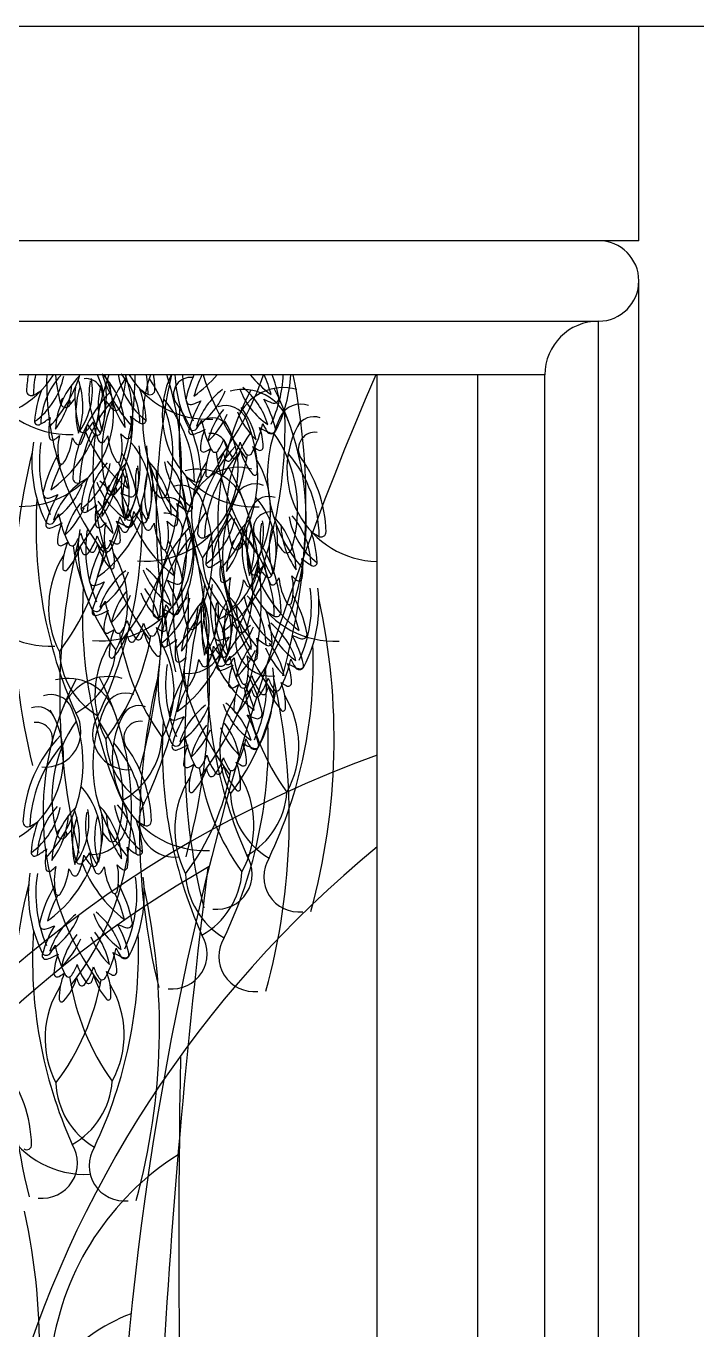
# Model space of a CAD drawing. Header units: millimetres. Extents: x 1155 to 2227, y 540 to 1342.
# Drawn here: x 1207.57 to 1213.81, y 1114.63 to 1126.78 of the extents above; entities that cross this region are included whole.
import ezdxf

# ---------------------------------------------------------------- set-up
doc = ezdxf.new("R2010")
doc.units = ezdxf.units.MM

msp = doc.modelspace()

# ---------------------------------------------------------------- linework, layer by layer
at = {"color": 0}
for p, q in [((1195.524, 1126.78421), (1283.524, 1126.78421)), ((1213.274, 1124.78421), (1213.274, 1126.78421)), ((1213.274, 1124.78421), (1197.149, 1124.78421)), ((1213.274, 1085.43049), (1213.274, 1124.40921)), ((1197.524, 1124.03421), (1212.899, 1124.03421)), ((1212.899, 1085.80549), (1212.899, 1124.03421)), ((1212.399, 1123.53421), (1198.024, 1123.53421)), ((1210.8365, 1088.80549), (1210.8365, 1123.53421)), ((1211.774, 1088.80549), (1211.774, 1123.53421)), ((1212.399, 1086.30549), (1212.399, 1123.53421))]:
    msp.add_line(p, q, dxfattribs=at)
for centre, radius, start, end in [((1212.899, 1124.40921), 0.375, 270, 90), ((1212.899, 1123.53421), 0.5, 90, 180), ((1207.08874, 1123.98491), 0.8617, 264.971161, 328.4635), ((1207.96545, 1123.8402), 0.8617, 200.799787, 272.778405), ((1207.52051, 1123.16995), 0.8617, 264.971161, 25.00662), ((1208.82081, 1123.32243), 1.25016, 170.246984, 177.107339), ((1208.84202, 1123.30599), 1.20715, 169.102164, 178.218041), ((1207.24522, 1123.65548), 0.6872, 305.892619, 348.769899), ((1208.40589, 1123.05364), 0.70041, 137.293425, 178.206366), ((1210.43342, 1123.47305), 2.67345, 178.689247, 216.76097), ((1206.83248, 1123.93078), 1.29951, 317.645771, 342.231896), ((1208.59307, 1122.9864), 0.7524, 134.394201, 176.838908), ((1209.08784, 1123.61001), 1.24608, 183.487631, 196.056632), ((1205.90972, 1123.50505), 2.67345, 322.106352, 0.624971), ((1207.35088, 1123.23715), 0.74727, 340.695254, 19.677029), ((1207.51282, 1123.39056), 0.67331, 325.870533, 9.385547), ((1208.12464, 1123.34265), 0.15625, 333.95694, 95.59183), ((1208.82749, 1123.35243), 0.67331, 169.238225, 212.753239), ((1210.86519, 1122.65809), 2.67345, 160.870043, 216.76097), ((1207.26425, 1123.11581), 1.29951, 317.645771, 18.781876), ((1207.54843, 1123.21614), 0.75554, 344.15227, 24.896362), ((1209.51961, 1122.79505), 1.24608, 144.795282, 196.056632), ((1207.73839, 1123.019), 0.7524, 1.784863, 44.229571), ((1209.52115, 1123.92082), 1.29951, 197.307809, 221.385385), ((1237.96884, 1111.79506), 29.57412, 156.612972, 187.526474), ((1209.10192, 1123.65552), 0.6872, 189.853873, 232.731152), ((1207.2582, 1123.60965), 1.24608, 342.29598, 356.529072), ((1206.34149, 1122.69008), 2.67345, 322.106352, 18.405767), ((1207.92713, 1123.08173), 0.70041, 0.417405, 41.330347), ((1209.26626, 1123.9811), 0.8617, 211.23931, 272.778405), ((1209.95291, 1123.10586), 1.29951, 160.753896, 221.385385), ((1207.49719, 1123.34448), 1.20715, 0.405731, 9.042883), ((1207.68996, 1122.79468), 1.24608, 342.29598, 34.617592), ((1207.51878, 1123.36041), 1.25016, 1.516432, 7.991426), ((1214.85683, 1122.23247), 6.07603, 167.628981, 193.978191), ((1209.69803, 1123.16613), 0.8617, 154.713118, 272.778405), ((1209.09822, 1123.35329), 0.15625, 83.031942, 204.666831), ((1210.1995, 1123.59127), 1.24608, 182.62476, 206.056632), ((1210.22532, 1123.58771), 1.20222, 182.550544, 203.65638), ((1210.2762, 1123.0317), 1.25016, 156.299327, 166.879498), ((1208.44492, 1124.29675), 1.18084, 305.545987, 319.777202), ((1210.29423, 1123.01182), 1.20715, 154.358077, 164.42401), ((1211.76448, 1124.34539), 2.67345, 197.663098, 216.76097), ((1207.24078, 1124.37738), 2.67345, 322.106352, 341.615834), ((1210.55875, 1124.2937), 1.18084, 220.029223, 233.077785), ((1208.67912, 1123.05356), 1.20715, 14.199762, 23.463931), ((1208.7613, 1123.58296), 1.20222, 334.967391, 357.676225), ((1208.69762, 1123.07299), 1.25016, 11.744274, 21.649346), ((1208.7872, 1123.5859), 1.24608, 332.56714, 357.622628), ((1204.09858, 1122.33935), 6.07603, 344.645581, 11.341239), ((1207.61786, 1123.38561), 0.04562, 173.869809, 303.932763), ((1207.32903, 1123.93542), 0.66642, 298.139013, 305.122888), ((1208.69856, 1123.01831), 1.05396, 159.330107, 175.36758), ((1207.2241, 1123.49082), 0.77193, 323.151259, 356.394286), ((1209.25258, 1122.50746), 1.25016, 135.793053, 177.107339), ((1209.07459, 1123.32265), 1.05163, 174.676595, 196.655934), ((1208.78771, 1123.17892), 0.75554, 160.886701, 194.471502), ((1208.98624, 1123.23985), 0.74727, 163.960822, 197.928518), ((1207.26454, 1123.32206), 1.05163, 341.967838, 7.318433), ((1209.11908, 1123.4904), 0.77193, 182.229486, 215.472513), ((1207.63369, 1123.05344), 1.05396, 3.256191, 19.293665), ((1209.02485, 1123.93739), 0.66642, 233.500883, 240.484758), ((1208.7229, 1123.39468), 0.04562, 234.691008, 4.753962), ((1209.8209, 1122.83904), 0.70041, 127.293425, 161.972027), ((1208.78238, 1123.63329), 0.6872, 302.823419, 338.769899), ((1212.02667, 1122.14737), 2.67345, 152.257753, 216.76097), ((1209.58487, 1122.94186), 0.4563, 20.115167, 104.729009), ((1209.96367, 1122.95965), 0.4563, 73.894762, 158.508604), ((1210.20546, 1123.63854), 0.6872, 199.853873, 235.800353), ((1209.14816, 1122.86946), 0.70041, 16.651744, 51.330347), ((1207.50297, 1122.17936), 2.67345, 322.106352, 27.353056), ((1207.93492, 1123.27523), 0.04562, 112.642353, 34.76831), ((1207.48569, 1123.70406), 0.66642, 316.755315, 323.73919), ((1209.27378, 1122.49102), 1.20715, 138.254554, 178.218041), ((1208.86215, 1123.66519), 0.66642, 214.884581, 222.718123), ((1208.40275, 1123.24727), 0.04562, 216.074706, 346.13766), ((1207.92895, 1122.52951), 1.20715, 0.405731, 40.369217), ((1207.95055, 1122.54544), 1.25016, 1.516432, 37.441437), ((1213.23806, 1122.98411), 4.24526, 176.411726, 204.062768), ((1209.1025, 1123.30281), 0.04562, 163.869809, 293.932763), ((1210.103, 1122.75343), 1.05396, 149.330107, 165.273409), ((1208.91353, 1123.89442), 0.66642, 288.139013, 295.122888), ((1209.42841, 1123.04129), 0.20606, 23.510587, 110.127314), ((1208.97317, 1122.77491), 0.7524, 11.784863, 37.209524), ((1210.08062, 1123.90274), 0.66642, 243.500883, 250.484758), ((1208.86409, 1122.79064), 1.05396, 13.350363, 29.293665), ((1209.87749, 1123.31584), 0.04562, 244.691008, 14.753962), ((1210.12248, 1123.05529), 0.20606, 68.496458, 155.113184), ((1207.68221, 1123.1015), 0.03421, 173.869809, 303.932763), ((1207.46558, 1123.51386), 0.49982, 298.139013, 310.926063), ((1208.31701, 1123.01985), 0.53677, 167.479, 186.965911), ((1208.01517, 1123.04581), 0.53677, 351.65786, 11.144772), ((1208.87822, 1123.51923), 0.49982, 227.697708, 240.484758), ((1208.68199, 1122.65923), 0.8617, 264.971161, 31.023645), ((1208.65175, 1123.1122), 0.03421, 234.691008, 4.753962), ((1208.60535, 1123.40568), 0.66642, 326.755315, 333.73919), ((1210.23635, 1123.30598), 1.05163, 190.694952, 206.655934), ((1209.30265, 1122.96189), 0.17117, 25.995861, 109.278177), ((1209.99356, 1122.74032), 0.7524, 141.414247, 166.838908), ((1208.73298, 1123.47479), 0.77193, 313.151259, 336.558172), ((1208.42573, 1122.60509), 1.29951, 317.645771, 23.510587), ((1210.25103, 1123.4789), 0.77193, 202.065599, 225.472513), ((1205.73493, 1123.05189), 4.24526, 334.561003, 2.212046), ((1211.11439, 1122.59514), 1.29951, 155.113184, 221.385385), ((1210.85951, 1122.65541), 0.8617, 149.102719, 268.469991), ((1210.24629, 1122.9729), 0.17117, 69.345595, 152.627911), ((1207.11386, 1123.42442), 1.18084, 305.545987, 337.883274), ((1208.10049, 1123.02863), 0.03421, 192.486111, 322.549065), ((1207.60684, 1123.14503), 0.53677, 333.041558, 352.52847), ((1209.22769, 1123.42137), 1.18084, 200.740498, 233.077785), ((1207.76357, 1123.35026), 0.49982, 316.755315, 329.542365), ((1208.57585, 1123.31817), 0.49982, 209.081406, 221.868456), ((1208.72815, 1123.1539), 0.53677, 186.095302, 205.582213), ((1208.2313, 1123.00472), 0.03421, 216.074706, 346.13766), ((1207.89824, 1122.86707), 0.56533, 346.591773, 12.051705), ((1208.77668, 1123.30747), 0.45817, 224.716315, 231.774315), ((1209.12222, 1123.06137), 0.04562, 202.486111, 332.549065), ((1209.11653, 1123.01184), 0.03421, 163.869809, 293.932763), ((1208.9748, 1123.45555), 0.49982, 288.139013, 300.926063), ((1209.72751, 1122.8212), 0.53677, 157.479, 176.965911), ((1209.28612, 1122.83193), 0.15625, 333.95694, 95.59183), ((1210.68109, 1122.28433), 1.24608, 144.795282, 196.056632), ((1208.74351, 1123.30157), 1.05163, 331.967838, 347.92882), ((1209.2411, 1122.84938), 0.53677, 1.65786, 21.144772), ((1210.00882, 1123.46547), 0.49982, 237.697708, 250.484758), ((1210.37643, 1123.36207), 0.66642, 204.884581, 211.868456), ((1209.85144, 1123.03027), 0.04562, 206.074706, 336.13766), ((1209.85648, 1123.0253), 0.03421, 244.691008, 14.753962), ((1208.85144, 1122.28396), 1.24608, 342.29598, 34.617592), ((1210.2597, 1122.84258), 0.15625, 83.031942, 204.666831), ((1208.86844, 1122.71894), 1.24608, 171.299499, 206.056632), ((1208.89426, 1122.71538), 1.20222, 170.955434, 203.65638), ((1207.81553, 1122.95616), 0.03136, 182.580253, 312.643207), ((1207.56201, 1123.29973), 0.45817, 306.849457, 313.907456), ((1208.42962, 1122.83835), 0.56533, 166.572066, 192.031998), ((1207.43896, 1123.01297), 0.56533, 327.975472, 353.435403), ((1208.41202, 1123.1499), 0.45817, 206.100013, 213.158013), ((1208.05632, 1122.91372), 0.03136, 207.364263, 337.427217), ((1208.27324, 1122.93346), 0.03136, 201.196555, 331.259509), ((1207.92331, 1123.17811), 0.45817, 325.465759, 332.523758), ((1208.89281, 1123.01784), 0.56533, 185.188368, 210.6483), ((1208.51497, 1122.9701), 0.03136, 225.980565, 356.043519), ((1207.43024, 1122.71062), 1.20222, 334.967391, 7.668338), ((1207.98019, 1122.40118), 0.75554, 344.15227, 41.50373), ((1207.45614, 1122.71357), 1.24608, 332.56714, 7.324272), ((1210.41406, 1121.99675), 1.25016, 135.793053, 177.107339), ((1208.94045, 1123.10551), 0.49982, 326.755315, 339.542365), ((1209.92447, 1123.07963), 0.53677, 196.095302, 215.582213), ((1209.04986, 1123.06779), 0.53677, 323.041558, 342.52847), ((1210.03422, 1123.07003), 0.49982, 199.081406, 211.868456), ((1209.15697, 1122.65305), 0.56533, 356.591773, 22.051705), ((1209.94559, 1123.2393), 0.45817, 234.716315, 241.774315), ((1209.74645, 1122.86161), 0.03136, 235.980565, 6.043519), ((1213.52577, 1121.36014), 6.07603, 166.169877, 193.978191), ((1208.94514, 1122.15937), 1.25016, 149.652686, 166.879498), ((1208.42606, 1122.74165), 0.02281, 278.370354, 345.605599), ((1207.36656, 1122.20066), 1.25016, 11.744274, 28.971085), ((1202.76752, 1121.46701), 6.07603, 344.645581, 12.453894), ((1209.22259, 1122.84556), 0.03136, 172.580253, 302.643207), ((1207.42697, 1123.17887), 2.23809, 322.804428, 349.952077), ((1210.43527, 1121.9803), 1.20715, 138.254554, 178.218041), ((1209.03258, 1123.22793), 0.45817, 296.849457, 303.907456), ((1209.80689, 1122.6229), 0.56533, 156.572066, 182.031998), ((1208.8616, 1122.96689), 0.56533, 317.975472, 343.435403), ((1209.3281, 1122.84727), 0.03421, 202.486111, 332.549065), ((1211.54956, 1123.15169), 2.23809, 188.671695, 215.819344), ((1209.84366, 1122.93278), 0.45817, 196.100013, 203.158013), ((1209.45235, 1122.76195), 0.03136, 197.364263, 327.427217), ((1209.51475, 1122.78354), 0.03136, 211.196555, 341.259509), ((1209.12765, 1122.96371), 0.45817, 335.465759, 342.523758), ((1210.11025, 1122.97423), 0.56533, 195.188368, 220.6483), ((1209.64047, 1122.82118), 0.03421, 206.074706, 336.13766), ((1208.93941, 1122.27591), 0.90607, 331.379099, 31.150853), ((1209.09043, 1122.01879), 1.20715, 0.405731, 40.369217), ((1209.11203, 1122.03472), 1.25016, 1.516432, 37.441437), ((1208.96317, 1122.13949), 1.20715, 152.168893, 164.42401), ((1207.89893, 1122.72564), 0.02281, 193.018172, 260.253418), ((1207.89913, 1122.72561), 0.02281, 259.754052, 326.989297), ((1207.67699, 1122.84052), 0.6872, 305.892619, 348.769899), ((1208.83765, 1122.23867), 0.70041, 137.293425, 178.206366), ((1209.02483, 1122.17143), 0.7524, 134.394201, 176.838908), ((1207.65586, 1122.67585), 0.77193, 323.151259, 356.394286), ((1208.42587, 1122.74162), 0.02281, 211.634474, 278.86972), ((1207.34806, 1122.18123), 1.20715, 14.199762, 26.454878), ((1207.78265, 1122.42219), 0.74727, 340.695254, 19.677029), ((1207.94459, 1122.57559), 0.67331, 325.870533, 9.385547), ((1209.25926, 1122.53747), 0.67331, 169.238225, 212.753239), ((1209.41801, 1122.42488), 0.74727, 163.960822, 197.928518), ((1207.69631, 1122.50709), 1.05163, 341.967838, 7.318433), ((1208.17016, 1122.20403), 0.7524, 1.784863, 44.229571), ((1209.55084, 1122.67543), 0.77193, 182.229486, 215.472513), ((1209.53368, 1122.84056), 0.6872, 189.853873, 232.731152), ((1208.3589, 1122.26676), 0.70041, 0.417405, 41.330347), ((1211.60853, 1121.4045), 2.67345, 152.257753, 216.76097), ((1209.16674, 1122.19899), 0.4563, 20.115167, 104.729009), ((1210.01533, 1122.24065), 0.90607, 147.472918, 207.244673), ((1209.54554, 1122.21678), 0.4563, 73.894762, 158.508604), ((1207.08483, 1121.4365), 2.67345, 322.106352, 27.353056), ((1209.69856, 1122.62119), 0.02281, 288.370354, 355.605599), ((1208.48984, 1121.96671), 0.70041, 127.293425, 161.972027), ((1207.45132, 1122.76096), 0.6872, 302.823419, 338.769899), ((1208.04963, 1122.57065), 0.04562, 173.869809, 303.932763), ((1207.7608, 1123.12045), 0.66642, 298.139013, 305.122888), ((1209.13033, 1122.20335), 1.05396, 159.330107, 175.36758), ((1208.8744, 1122.7662), 0.6872, 199.853873, 235.800353), ((1207.8171, 1121.99713), 0.70041, 16.651744, 51.330347), ((1208.36668, 1122.46026), 0.04562, 112.642353, 34.76831), ((1207.91745, 1122.8891), 0.66642, 316.755315, 323.73919), ((1209.50636, 1122.50769), 1.05163, 174.676595, 196.655934), ((1209.21948, 1122.36395), 0.75554, 160.886701, 194.471502), ((1209.01028, 1122.29842), 0.20606, 23.510587, 110.127314), ((1208.06546, 1122.23847), 1.05396, 3.256191, 19.293665), ((1209.45662, 1123.12242), 0.66642, 233.500883, 240.484758), ((1209.15467, 1122.57971), 0.04562, 234.691008, 4.753962), ((1209.26469, 1122.60406), 0.02281, 183.018172, 250.253418), ((1209.26488, 1122.60399), 0.02281, 249.754052, 316.989297), ((1209.70435, 1122.31243), 0.20606, 68.496458, 155.113184), ((1209.69837, 1122.62112), 0.02281, 221.634474, 288.86972), ((1211.907, 1122.11178), 4.24526, 176.411726, 204.062768), ((1207.77144, 1122.43048), 0.04562, 163.869809, 293.932763), ((1208.77194, 1121.8811), 1.05396, 149.330107, 165.273409), ((1207.58247, 1123.02209), 0.66642, 288.139013, 295.122888), ((1208.74956, 1123.03041), 0.66642, 243.500883, 250.484758), ((1207.53303, 1121.91831), 1.05396, 13.350363, 29.293665), ((1208.54643, 1122.44351), 0.04562, 244.691008, 14.753962), ((1209.29392, 1122.85023), 0.66642, 214.884581, 222.718123), ((1208.83452, 1122.4323), 0.04562, 216.074706, 346.13766), ((1208.88452, 1122.21903), 0.17117, 25.995861, 109.278177), ((1208.0076, 1121.86223), 1.29951, 317.645771, 23.510587), ((1210.69626, 1121.85227), 1.29951, 155.113184, 221.385385), ((1209.82816, 1122.23003), 0.17117, 69.345595, 152.627911), ((1209.14167, 1121.89046), 0.75554, 344.15227, 41.50373), ((1207.7932, 1121.86612), 0.8617, 149.102719, 272.778405), ((1208.6625, 1121.86799), 0.7524, 141.414247, 166.838908), ((1207.40192, 1122.60246), 0.77193, 313.151259, 336.558172), ((1208.11397, 1122.28654), 0.03421, 173.869809, 303.932763), ((1207.89735, 1122.69889), 0.49982, 298.139013, 310.926063), ((1208.26385, 1121.91637), 0.8617, 264.971161, 31.023645), ((1208.91997, 1122.60657), 0.77193, 202.065599, 225.472513), ((1208.74877, 1122.20489), 0.53677, 167.479, 186.965911), ((1204.40387, 1122.17956), 4.24526, 334.561003, 2.212046), ((1207.64211, 1121.90258), 0.7524, 11.784863, 37.209524), ((1208.0386, 1122.33006), 0.53677, 333.041558, 352.52847), ((1208.19534, 1122.53529), 0.49982, 316.755315, 329.542365), ((1209.00762, 1122.5032), 0.49982, 209.081406, 221.868456), ((1209.15991, 1122.33893), 0.53677, 186.095302, 205.582213), ((1208.44694, 1122.23085), 0.53677, 351.65786, 11.144772), ((1209.30998, 1122.70427), 0.49982, 227.697708, 240.484758), ((1210.26296, 1121.54146), 1.24608, 144.795282, 196.056632), ((1209.08352, 1122.29723), 0.03421, 234.691008, 4.753962), ((1208.43331, 1121.5411), 1.24608, 342.29598, 34.617592), ((1210.44138, 1121.91255), 0.8617, 149.102719, 272.778405), ((1209.84156, 1122.09971), 0.15625, 83.031942, 204.666831), ((1207.79116, 1122.18904), 0.04562, 202.486111, 332.549065), ((1207.78547, 1122.13951), 0.03421, 163.869809, 293.932763), ((1207.64374, 1122.58322), 0.49982, 288.139013, 300.926063), ((1207.27429, 1122.53335), 0.66642, 326.755315, 333.73919), ((1208.39645, 1121.94887), 0.53677, 157.479, 176.965911), ((1208.90529, 1122.43365), 1.05163, 190.694952, 206.655934), ((1208.2473, 1122.1412), 0.03136, 182.580253, 312.643207), ((1207.54563, 1122.60945), 1.18084, 305.545987, 337.883274), ((1207.99378, 1122.48476), 0.45817, 306.849457, 313.907456), ((1208.86139, 1122.02339), 0.56533, 166.572066, 192.031998), ((1207.41245, 1122.42924), 1.05163, 331.967838, 347.92882), ((1207.87072, 1122.198), 0.56533, 327.975472, 353.435403), ((1207.91004, 1121.97705), 0.53677, 1.65786, 21.144772), ((1208.67776, 1122.59314), 0.49982, 237.697708, 250.484758), ((1208.84379, 1122.33494), 0.45817, 206.100013, 213.158013), ((1209.04537, 1122.48974), 0.66642, 204.884581, 211.868456), ((1208.52038, 1122.15794), 0.04562, 206.074706, 336.13766), ((1208.53226, 1122.21366), 0.03421, 192.486111, 322.549065), ((1208.52542, 1122.15296), 0.03421, 244.691008, 14.753962), ((1209.65945, 1122.6064), 1.18084, 200.740498, 233.077785), ((1208.66307, 1122.18976), 0.03421, 216.074706, 346.13766), ((1208.35507, 1122.36314), 0.45817, 325.465759, 332.523758), ((1209.99592, 1121.25388), 1.25016, 135.793053, 177.107339), ((1209.32457, 1122.20288), 0.56533, 185.188368, 210.6483), ((1208.86799, 1122.08907), 0.15625, 333.95694, 95.59183), ((1208.33, 1122.05211), 0.56533, 346.591773, 12.051705), ((1209.20844, 1122.49251), 0.45817, 224.716315, 231.774315), ((1208.94674, 1122.15514), 0.03136, 225.980565, 356.043519), ((1208.83847, 1122.3298), 0.6872, 305.892619, 348.769899), ((1209.99913, 1121.72795), 0.70041, 137.293425, 178.206366), ((1210.18631, 1121.66071), 0.7524, 134.394201, 176.838908), ((1208.94413, 1121.91147), 0.74727, 340.695254, 19.677029), ((1209.10607, 1122.06488), 0.67331, 325.870533, 9.385547), ((1210.42074, 1122.02675), 0.67331, 169.238225, 212.753239), ((1208.85779, 1121.99637), 1.05163, 341.967838, 7.318433), ((1209.33164, 1121.69332), 0.7524, 1.784863, 44.229571), ((1210.71233, 1122.16471), 0.77193, 182.229486, 215.472513), ((1210.69517, 1122.32984), 0.6872, 189.853873, 232.731152), ((1209.52038, 1121.75604), 0.70041, 0.417405, 41.330347), ((1207.60939, 1122.23318), 0.49982, 326.755315, 339.542365), ((1209.30021, 1121.90398), 1.24608, 171.299499, 206.056632), ((1208.59341, 1122.20729), 0.53677, 196.095302, 215.582213), ((1209.32603, 1121.90041), 1.20222, 170.955434, 203.65638), ((1207.7188, 1122.19546), 0.53677, 323.041558, 342.52847), ((1208.70316, 1122.1977), 0.49982, 199.081406, 211.868456), ((1208.48808, 1122.09876), 0.03136, 207.364263, 337.427217), ((1208.70501, 1122.11849), 0.03136, 201.196555, 331.259509), ((1210.01713, 1121.23744), 1.20715, 138.254554, 178.218041), ((1207.862, 1121.89566), 1.20222, 334.967391, 7.668338), ((1207.8879, 1121.8986), 1.24608, 332.56714, 7.324272), ((1209.21111, 1122.05993), 0.04562, 173.869809, 303.932763), ((1208.92228, 1122.60974), 0.66642, 298.139013, 305.122888), ((1210.29181, 1121.69263), 1.05396, 159.330107, 175.36758), ((1208.81734, 1122.16513), 0.77193, 323.151259, 356.394286), ((1208.6723, 1121.27593), 1.20715, 0.405731, 40.369217), ((1210.66784, 1121.99697), 1.05163, 174.676595, 196.655934), ((1210.38096, 1121.85323), 0.75554, 160.886701, 194.471502), ((1208.6939, 1121.29186), 1.25016, 1.516432, 37.441437), ((1210.57949, 1121.91416), 0.74727, 163.960822, 197.928518), ((1209.22694, 1121.72775), 1.05396, 3.256191, 19.293665), ((1210.6181, 1122.61171), 0.66642, 233.500883, 240.484758), ((1210.31615, 1122.06899), 0.04562, 234.691008, 4.753962), ((1207.89153, 1121.97323), 0.03136, 172.580253, 302.643207), ((1206.09591, 1122.30654), 2.23809, 322.804428, 349.952077), ((1213.95753, 1120.54517), 6.07603, 166.169877, 193.978191), ((1207.70152, 1122.35559), 0.45817, 296.849457, 303.907456), ((1208.47583, 1121.75057), 0.56533, 156.572066, 182.031998), ((1207.53054, 1122.09456), 0.56533, 317.975472, 343.435403), ((1207.99704, 1121.97494), 0.03421, 202.486111, 332.549065), ((1210.2185, 1122.27936), 2.23809, 188.671695, 215.819344), ((1208.5126, 1122.06044), 0.45817, 196.100013, 203.158013), ((1208.18369, 1121.91121), 0.03136, 211.196555, 341.259509), ((1209.3769, 1121.3444), 1.25016, 149.652686, 166.879498), ((1207.79659, 1122.09138), 0.45817, 335.465759, 342.523758), ((1209.39493, 1121.32452), 1.20715, 152.168893, 164.42401), ((1208.77919, 1122.1019), 0.56533, 195.188368, 220.6483), ((1208.30941, 1121.94885), 0.03421, 206.074706, 336.13766), ((1208.3307, 1121.91068), 0.02281, 193.018172, 260.253418), ((1208.33089, 1121.91064), 0.02281, 259.754052, 326.989297), ((1207.82591, 1121.78072), 0.56533, 356.591773, 22.051705), ((1208.61453, 1122.36697), 0.45817, 234.716315, 241.774315), ((1208.41539, 1121.98927), 0.03136, 235.980565, 6.043519), ((1208.85763, 1121.92665), 0.02281, 211.634474, 278.86972), ((1207.77982, 1121.36626), 1.20715, 14.199762, 26.454878), ((1208.85783, 1121.92668), 0.02281, 278.370354, 345.605599), ((1207.79833, 1121.3857), 1.25016, 11.744274, 28.971085), ((1203.19929, 1120.65205), 6.07603, 344.645581, 12.453894), ((1209.52816, 1121.94954), 0.04562, 112.642353, 34.76831), ((1209.07893, 1122.37838), 0.66642, 316.755315, 323.73919), ((1210.4554, 1122.33951), 0.66642, 214.884581, 222.718123), ((1209.996, 1121.92158), 0.04562, 216.074706, 346.13766), ((1208.68427, 1121.36832), 0.90607, 147.472918, 207.244673), ((1208.12129, 1121.88962), 0.03136, 197.364263, 327.427217), ((1207.60835, 1121.40358), 0.90607, 331.379099, 31.150853), ((1209.94145, 1121.85873), 0.73241, 182.572202, 239.396463), ((1209.27545, 1121.77582), 0.03421, 173.869809, 303.932763), ((1209.05883, 1122.18818), 0.49982, 298.139013, 310.926063), ((1209.0041, 1121.89233), 0.73241, 299.227309, 356.05157), ((1209.91025, 1121.69417), 0.53677, 167.479, 186.965911), ((1209.35682, 1122.02457), 0.49982, 316.755315, 329.542365), ((1210.32139, 1121.82821), 0.53677, 186.095302, 205.582213), ((1209.60842, 1121.72013), 0.53677, 351.65786, 11.144772), ((1210.47146, 1122.19355), 0.49982, 227.697708, 240.484758), ((1210.245, 1121.78651), 0.03421, 234.691008, 4.753962), ((1207.93363, 1121.73173), 0.02281, 183.018172, 250.253418), ((1207.93382, 1121.73166), 0.02281, 249.754052, 316.989297), ((1208.92161, 1121.15174), 0.70041, 127.293425, 161.972027), ((1207.88308, 1121.94599), 0.6872, 302.823419, 338.769899), ((1208.36731, 1121.74879), 0.02281, 221.634474, 288.86972), ((1208.3675, 1121.74886), 0.02281, 288.370354, 355.605599), ((1209.30616, 1121.95124), 0.6872, 199.853873, 235.800353), ((1208.24886, 1121.18216), 0.70041, 16.651744, 51.330347), ((1208.9782, 1121.62854), 0.04562, 244.691008, 14.753962), ((1208.72354, 1121.14759), 0.75554, 344.15227, 41.50373), ((1208.70711, 1122.09874), 1.18084, 305.545987, 337.883274), ((1209.15526, 1121.97404), 0.45817, 306.849457, 313.907456), ((1210.02287, 1121.51267), 0.56533, 166.572066, 192.031998), ((1209.69374, 1121.70294), 0.03421, 192.486111, 322.549065), ((1209.20008, 1121.81934), 0.53677, 333.041558, 352.52847), ((1210.82093, 1122.09568), 1.18084, 200.740498, 233.077785), ((1210.1691, 1121.99248), 0.49982, 209.081406, 221.868456), ((1209.82455, 1121.67904), 0.03421, 216.074706, 346.13766), ((1209.51655, 1121.85242), 0.45817, 325.465759, 332.523758), ((1210.48605, 1121.69216), 0.56533, 185.188368, 210.6483), ((1209.49148, 1121.54139), 0.56533, 346.591773, 12.051705), ((1210.36992, 1121.98179), 0.45817, 224.716315, 231.774315), ((1210.10822, 1121.64442), 0.03136, 225.980565, 356.043519), ((1212.33876, 1121.29681), 4.24526, 176.411726, 204.062768), ((1208.2032, 1121.61551), 0.04562, 163.869809, 293.932763), ((1209.2037, 1121.06613), 1.05396, 149.330107, 165.273409), ((1208.01423, 1122.20712), 0.66642, 288.139013, 295.122888), ((1209.09427, 1121.05302), 0.7524, 141.414247, 166.838908), ((1204.83564, 1121.36459), 4.24526, 334.561003, 2.212046), ((1208.07388, 1121.08761), 0.7524, 11.784863, 37.209524), ((1209.18132, 1122.21544), 0.66642, 243.500883, 250.484758), ((1207.96479, 1121.10335), 1.05396, 13.350363, 29.293665), ((1210.46169, 1121.39326), 1.24608, 171.299499, 206.056632), ((1210.48751, 1121.38969), 1.20222, 170.955434, 203.65638), ((1209.40878, 1121.63048), 0.03136, 182.580253, 312.643207), ((1209.0322, 1121.68728), 0.56533, 327.975472, 353.435403), ((1210.00527, 1121.82422), 0.45817, 206.100013, 213.158013), ((1209.64956, 1121.58804), 0.03136, 207.364263, 337.427217), ((1209.86649, 1121.60777), 0.03136, 201.196555, 331.259509), ((1209.02348, 1121.38494), 1.20222, 334.967391, 7.668338), ((1209.04938, 1121.38788), 1.24608, 332.56714, 7.324272), ((1207.70605, 1121.71839), 0.66642, 326.755315, 333.73919), ((1209.33706, 1121.61868), 1.05163, 190.694952, 206.655934), ((1207.83369, 1121.7875), 0.77193, 313.151259, 336.558172), ((1209.35174, 1121.7916), 0.77193, 202.065599, 225.472513), ((1208.42033, 1121.58694), 0.6872, 305.892619, 348.769899), ((1209.581, 1120.98509), 0.70041, 137.293425, 178.206366), ((1209.76818, 1120.91785), 0.7524, 134.394201, 176.838908), ((1215.11901, 1120.03446), 6.07603, 166.169877, 193.978191), ((1208.526, 1121.1686), 0.74727, 340.695254, 19.677029), ((1208.68793, 1121.32201), 0.67331, 325.870533, 9.385547), ((1210.53838, 1120.83368), 1.25016, 149.652686, 166.879498), ((1210.00261, 1121.28388), 0.67331, 169.238225, 212.753239), ((1208.9135, 1120.95045), 0.7524, 1.784863, 44.229571), ((1210.27703, 1121.58697), 0.6872, 189.853873, 232.731152), ((1209.10224, 1121.01318), 0.70041, 0.417405, 41.330347), ((1210.01911, 1121.41594), 0.02281, 211.634474, 278.86972), ((1210.01931, 1121.41597), 0.02281, 278.370354, 345.605599), ((1208.95981, 1120.87498), 1.25016, 11.744274, 28.971085), ((1204.36077, 1120.14133), 6.07603, 344.645581, 12.453894), ((1208.22293, 1121.37407), 0.04562, 202.486111, 332.549065), ((1208.21723, 1121.32455), 0.03421, 163.869809, 293.932763), ((1208.07551, 1121.76825), 0.49982, 288.139013, 300.926063), ((1208.82821, 1121.1339), 0.53677, 157.479, 176.965911), ((1208.79298, 1121.31706), 0.04562, 173.869809, 303.932763), ((1207.84421, 1121.61427), 1.05163, 331.967838, 347.92882), ((1208.50415, 1121.86687), 0.66642, 298.139013, 305.122888), ((1209.87367, 1120.94976), 1.05396, 159.330107, 175.36758), ((1208.3418, 1121.16208), 0.53677, 1.65786, 21.144772), ((1209.10953, 1121.77817), 0.49982, 237.697708, 250.484758), ((1209.47714, 1121.67478), 0.66642, 204.884581, 211.868456), ((1208.95214, 1121.34298), 0.04562, 206.074706, 336.13766), ((1208.95718, 1121.338), 0.03421, 244.691008, 14.753962), ((1208.39921, 1121.42227), 0.77193, 323.151259, 356.394286), ((1210.24971, 1121.25411), 1.05163, 174.676595, 196.655934), ((1209.96282, 1121.11037), 0.75554, 160.886701, 194.471502), ((1210.55641, 1120.81381), 1.20715, 152.168893, 164.42401), ((1210.16135, 1121.1713), 0.74727, 163.960822, 197.928518), ((1208.43965, 1121.25351), 1.05163, 341.967838, 7.318433), ((1209.49218, 1121.39996), 0.02281, 193.018172, 260.253418), ((1209.49237, 1121.39992), 0.02281, 259.754052, 326.989297), ((1210.29419, 1121.42185), 0.77193, 182.229486, 215.472513), ((1208.80881, 1120.98489), 1.05396, 3.256191, 19.293665), ((1210.19997, 1121.86884), 0.66642, 233.500883, 240.484758), ((1209.89801, 1121.32613), 0.04562, 234.691008, 4.753962), ((1208.9413, 1120.85554), 1.20715, 14.199762, 26.454878), ((1208.3233, 1121.15826), 0.03136, 172.580253, 302.643207), ((1208.13328, 1121.54063), 0.45817, 296.849457, 303.907456), ((1208.9076, 1120.93561), 0.56533, 156.572066, 182.031998), ((1208.04115, 1121.41821), 0.49982, 326.755315, 339.542365), ((1209.02518, 1121.39233), 0.53677, 196.095302, 215.582213), ((1208.15057, 1121.38049), 0.53677, 323.041558, 342.52847), ((1209.13492, 1121.38274), 0.49982, 199.081406, 211.868456), ((1208.25768, 1120.96575), 0.56533, 356.591773, 22.051705), ((1209.0463, 1121.552), 0.45817, 234.716315, 241.774315), ((1208.84716, 1121.17431), 0.03136, 235.980565, 6.043519), ((1209.08201, 1121.08027), 0.32882, 263.794233, 31.721329), ((1209.11003, 1121.20668), 0.04562, 112.642353, 34.76831), ((1208.6608, 1121.63551), 0.66642, 316.755315, 323.73919), ((1210.08309, 1120.64102), 0.70041, 127.293425, 161.972027), ((1209.04456, 1121.43527), 0.6872, 302.823419, 338.769899), ((1210.03727, 1121.59664), 0.66642, 214.884581, 222.718123), ((1209.84831, 1121.05548), 0.32882, 148.28614, 276.213237), ((1209.57786, 1121.17872), 0.04562, 216.074706, 346.13766), ((1210.46764, 1121.44052), 0.6872, 199.853873, 235.800353), ((1209.41034, 1120.67144), 0.70041, 16.651744, 51.330347), ((1209.11604, 1120.55336), 0.90607, 147.472918, 207.244673), ((1206.52768, 1121.49157), 2.23809, 322.804428, 349.952077), ((1207.9623, 1121.27959), 0.56533, 317.975472, 343.435403), ((1208.42881, 1121.15997), 0.03421, 202.486111, 332.549065), ((1210.65026, 1121.4644), 2.23809, 188.671695, 215.819344), ((1208.94437, 1121.24548), 0.45817, 196.100013, 203.158013), ((1208.55305, 1121.07466), 0.03136, 197.364263, 327.427217), ((1208.61546, 1121.09624), 0.03136, 211.196555, 341.259509), ((1208.22836, 1121.27641), 0.45817, 335.465759, 342.523758), ((1209.21096, 1121.28694), 0.56533, 195.188368, 220.6483), ((1208.74118, 1121.13389), 0.03421, 206.074706, 336.13766), ((1208.04012, 1120.58862), 0.90607, 331.379099, 31.150853), ((1208.85732, 1121.03296), 0.03421, 173.869809, 303.932763), ((1208.6407, 1121.44531), 0.49982, 298.139013, 310.926063), ((1209.49212, 1120.9513), 0.53677, 167.479, 186.965911), ((1213.50024, 1120.78609), 4.24526, 176.411726, 204.062768), ((1209.36468, 1121.10479), 0.04562, 163.869809, 293.932763), ((1210.36518, 1120.55541), 1.05396, 149.330107, 165.273409), ((1209.17571, 1121.6964), 0.66642, 288.139013, 295.122888), ((1209.19029, 1120.97726), 0.53677, 351.65786, 11.144772), ((1210.05333, 1121.45068), 0.49982, 227.697708, 240.484758), ((1209.82687, 1121.04365), 0.03421, 234.691008, 4.753962), ((1209.23536, 1120.57689), 0.7524, 11.784863, 37.209524), ((1210.3428, 1121.70472), 0.66642, 243.500883, 250.484758), ((1209.12627, 1120.59263), 1.05396, 13.350363, 29.293665), ((1210.13968, 1121.11782), 0.04562, 244.691008, 14.753962), ((1208.61039, 1120.9864), 0.73241, 182.572202, 239.396463), ((1207.67304, 1121.02), 0.73241, 299.227309, 356.05157), ((1208.3654, 1120.91676), 0.02281, 183.018172, 250.253418), ((1208.79908, 1120.93383), 0.02281, 221.634474, 288.86972), ((1208.79927, 1120.93389), 0.02281, 288.370354, 355.605599), ((1208.28898, 1121.35587), 1.18084, 305.545987, 337.883274), ((1209.27561, 1120.96008), 0.03421, 192.486111, 322.549065), ((1208.78195, 1121.07648), 0.53677, 333.041558, 352.52847), ((1210.4028, 1121.35282), 1.18084, 200.740498, 233.077785), ((1208.93868, 1121.28171), 0.49982, 316.755315, 329.542365), ((1209.75096, 1121.24962), 0.49982, 209.081406, 221.868456), ((1209.90326, 1121.08535), 0.53677, 186.095302, 205.582213), ((1209.40641, 1120.93617), 0.03421, 216.074706, 346.13766), ((1208.86753, 1121.20767), 0.66642, 326.755315, 333.73919), ((1210.49854, 1121.10796), 1.05163, 190.694952, 206.655934), ((1210.25575, 1120.5423), 0.7524, 141.414247, 166.838908), ((1208.99517, 1121.27678), 0.77193, 313.151259, 336.558172), ((1209.07335, 1120.79852), 0.56533, 346.591773, 12.051705), ((1209.95179, 1121.23893), 0.45817, 224.716315, 231.774315), ((1210.51322, 1121.28088), 0.77193, 202.065599, 225.472513), ((1205.99712, 1120.85387), 4.24526, 334.561003, 2.212046), ((1208.36559, 1120.91669), 0.02281, 249.754052, 316.989297), ((1210.04355, 1120.65039), 1.24608, 171.299499, 206.056632), ((1210.06937, 1120.64683), 1.20222, 170.955434, 203.65638), ((1208.99065, 1120.88762), 0.03136, 182.580253, 312.643207), ((1208.73712, 1121.23118), 0.45817, 306.849457, 313.907456), ((1209.60473, 1120.7698), 0.56533, 166.572066, 192.031998), ((1208.61407, 1120.94442), 0.56533, 327.975472, 353.435403), ((1209.58714, 1121.08135), 0.45817, 206.100013, 213.158013), ((1209.23143, 1120.84517), 0.03136, 207.364263, 337.427217), ((1209.38441, 1120.86335), 0.04562, 202.486111, 332.549065), ((1209.37871, 1120.81383), 0.03421, 163.869809, 293.932763), ((1209.23699, 1121.25754), 0.49982, 288.139013, 300.926063), ((1209.44835, 1120.86491), 0.03136, 201.196555, 331.259509), ((1209.98969, 1120.62318), 0.53677, 157.479, 176.965911), ((1209.09842, 1121.10956), 0.45817, 325.465759, 332.523758), ((1210.06792, 1120.94929), 0.56533, 185.188368, 210.6483), ((1209.69009, 1120.90155), 0.03136, 225.980565, 356.043519), ((1208.60535, 1120.64207), 1.20222, 334.967391, 7.668338), ((1208.63125, 1120.64502), 1.24608, 332.56714, 7.324272), ((1209.00569, 1121.10356), 1.05163, 331.967838, 347.92882), ((1209.50328, 1120.65136), 0.53677, 1.65786, 21.144772), ((1210.27101, 1121.26745), 0.49982, 237.697708, 250.484758), ((1210.63862, 1121.16406), 0.66642, 204.884581, 211.868456), ((1210.11362, 1120.83226), 0.04562, 206.074706, 336.13766), ((1210.11866, 1120.82728), 0.03421, 244.691008, 14.753962), ((1210.40059, 1119.45449), 2.67345, 152.257753, 216.76097), ((1207.9588, 1120.24898), 0.4563, 20.115167, 104.729009), ((1208.3376, 1120.26676), 0.4563, 73.894762, 158.508604), ((1205.87689, 1119.48648), 2.67345, 322.106352, 27.353056), ((1214.70088, 1119.29159), 6.07603, 166.169877, 193.978191), ((1210.12025, 1120.09082), 1.25016, 149.652686, 166.879498), ((1209.60118, 1120.6731), 0.02281, 278.370354, 345.605599), ((1209.20264, 1120.90749), 0.49982, 326.755315, 339.542365), ((1208.54167, 1120.13211), 1.25016, 11.744274, 28.971085), ((1210.18666, 1120.88161), 0.53677, 196.095302, 215.582213), ((1209.31205, 1120.86978), 0.53677, 323.041558, 342.52847), ((1203.94263, 1119.39847), 6.07603, 344.645581, 12.453894), ((1210.2964, 1120.87202), 0.49982, 199.081406, 211.868456), ((1207.80234, 1120.34841), 0.20606, 23.510587, 110.127314), ((1208.49641, 1120.36241), 0.20606, 68.496458, 155.113184), ((1210.13828, 1120.07094), 1.20715, 152.168893, 164.42401), ((1209.07405, 1120.65709), 0.02281, 193.018172, 260.253418), ((1209.07424, 1120.65706), 0.02281, 259.754052, 326.989297), ((1209.48478, 1120.64754), 0.03136, 172.580253, 302.643207), ((1207.68916, 1120.98085), 2.23809, 322.804428, 349.952077), ((1209.29476, 1121.02991), 0.45817, 296.849457, 303.907456), ((1210.06908, 1120.42489), 0.56533, 156.572066, 182.031998), ((1209.12379, 1120.76888), 0.56533, 317.975472, 343.435403), ((1209.59029, 1120.64926), 0.03421, 202.486111, 332.549065), ((1209.60098, 1120.67307), 0.02281, 211.634474, 278.86972), ((1211.81174, 1120.95368), 2.23809, 188.671695, 215.819344), ((1208.52317, 1120.11268), 1.20715, 14.199762, 26.454878), ((1210.10585, 1120.73476), 0.45817, 196.100013, 203.158013), ((1209.71453, 1120.56394), 0.03136, 197.364263, 327.427217), ((1209.77694, 1120.58552), 0.03136, 211.196555, 341.259509), ((1209.38984, 1120.7657), 0.45817, 335.465759, 342.523758), ((1210.37244, 1120.77622), 0.56533, 195.188368, 220.6483), ((1209.90266, 1120.62317), 0.03421, 206.074706, 336.13766), ((1209.41916, 1120.45503), 0.56533, 356.591773, 22.051705), ((1210.20778, 1121.04128), 0.45817, 234.716315, 241.774315), ((1209.2016, 1120.0779), 0.90607, 331.379099, 31.150853), ((1210.00864, 1120.66359), 0.03136, 235.980565, 6.043519), ((1207.67658, 1120.26901), 0.17117, 25.995861, 109.278177), ((1206.79966, 1119.91221), 1.29951, 317.645771, 23.510587), ((1209.48832, 1119.90225), 1.29951, 155.113184, 221.385385), ((1208.62022, 1120.28001), 0.17117, 69.345595, 152.627911), ((1209.66496, 1119.89816), 0.70041, 127.293425, 161.972027), ((1208.62643, 1120.69241), 0.6872, 302.823419, 338.769899), ((1210.27752, 1120.04264), 0.90607, 147.472918, 207.244673), ((1210.04951, 1120.69765), 0.6872, 199.853873, 235.800353), ((1208.99221, 1119.92858), 0.70041, 16.651744, 51.330347), ((1207.05591, 1119.96635), 0.8617, 264.971161, 31.023645), ((1207.75095, 1120.20794), 0.32882, 263.794233, 31.721329), ((1209.05502, 1119.59145), 1.24608, 144.795282, 196.056632), ((1208.51725, 1120.18315), 0.32882, 148.28614, 276.213237), ((1209.23344, 1119.96253), 0.8617, 149.102719, 272.778405), ((1208.63362, 1120.14969), 0.15625, 83.031942, 204.666831), ((1213.08211, 1120.04323), 4.24526, 176.411726, 204.062768), ((1208.94655, 1120.36193), 0.04562, 163.869809, 293.932763), ((1209.94705, 1119.81255), 1.05396, 149.330107, 165.273409), ((1208.75758, 1120.95354), 0.66642, 288.139013, 295.122888), ((1209.52688, 1120.40604), 0.02281, 183.018172, 250.253418), ((1209.52707, 1120.40598), 0.02281, 249.754052, 316.989297), ((1209.92467, 1120.96186), 0.66642, 243.500883, 250.484758), ((1208.70814, 1119.84976), 1.05396, 13.350363, 29.293665), ((1209.72155, 1120.37496), 0.04562, 244.691008, 14.753962), ((1209.96056, 1120.42311), 0.02281, 221.634474, 288.86972), ((1209.96075, 1120.42317), 0.02281, 288.370354, 355.605599), ((1207.66005, 1120.13905), 0.15625, 333.95694, 95.59183), ((1207.22537, 1119.59108), 1.24608, 342.29598, 34.617592), ((1209.83762, 1119.79944), 0.7524, 141.414247, 166.838908), ((1208.57704, 1120.53391), 0.77193, 313.151259, 336.558172), ((1210.09508, 1120.53802), 0.77193, 202.065599, 225.472513), ((1205.57899, 1120.11101), 4.24526, 334.561003, 2.212046), ((1208.81723, 1119.83403), 0.7524, 11.784863, 37.209524), ((1208.78798, 1119.30386), 1.25016, 135.793053, 177.107339), ((1208.80919, 1119.28742), 1.20715, 138.254554, 178.218041), ((1209.04216, 1120.17143), 0.73241, 182.572202, 239.396463), ((1207.46436, 1119.32591), 1.20715, 0.405731, 40.369217), ((1208.1048, 1120.20503), 0.73241, 299.227309, 356.05157), ((1207.48596, 1119.34184), 1.25016, 1.516432, 37.441437), ((1208.96628, 1120.12049), 0.04562, 202.486111, 332.549065), ((1208.96058, 1120.07096), 0.03421, 163.869809, 293.932763), ((1208.81885, 1120.51467), 0.49982, 288.139013, 300.926063), ((1208.4494, 1120.4648), 0.66642, 326.755315, 333.73919), ((1209.57156, 1119.88032), 0.53677, 157.479, 176.965911), ((1210.0804, 1120.3651), 1.05163, 190.694952, 206.655934), ((1208.58756, 1120.36069), 1.05163, 331.967838, 347.92882), ((1209.08515, 1119.9085), 0.53677, 1.65786, 21.144772), ((1209.85287, 1120.52459), 0.49982, 237.697708, 250.484758), ((1210.22048, 1120.42119), 0.66642, 204.884581, 211.868456), ((1209.69549, 1120.08939), 0.04562, 206.074706, 336.13766), ((1209.70053, 1120.08441), 0.03421, 244.691008, 14.753962), ((1214.55078, 1109.74908), 10.89432, 109.93396, 188.185922), ((1208.7845, 1120.16463), 0.49982, 326.755315, 339.542365), ((1209.76852, 1120.13874), 0.53677, 196.095302, 215.582213), ((1208.89391, 1120.12691), 0.53677, 323.041558, 342.52847), ((1209.87827, 1120.12915), 0.49982, 199.081406, 211.868456), ((1209.06664, 1119.90468), 0.03136, 172.580253, 302.643207), ((1207.27102, 1120.23799), 2.23809, 322.804428, 349.952077), ((1208.87663, 1120.28705), 0.45817, 296.849457, 303.907456), ((1209.65094, 1119.68202), 0.56533, 156.572066, 182.031998), ((1208.70565, 1120.02601), 0.56533, 317.975472, 343.435403), ((1209.17216, 1119.90639), 0.03421, 202.486111, 332.549065), ((1211.39361, 1120.21081), 2.23809, 188.671695, 215.819344), ((1209.68772, 1119.99189), 0.45817, 196.100013, 203.158013), ((1209.35881, 1119.84266), 0.03136, 211.196555, 341.259509), ((1208.97171, 1120.02283), 0.45817, 335.465759, 342.523758), ((1209.95431, 1120.03335), 0.56533, 195.188368, 220.6483), ((1209.48453, 1119.8803), 0.03421, 206.074706, 336.13766), ((1209.00103, 1119.71217), 0.56533, 356.591773, 22.051705), ((1209.78965, 1120.29842), 0.45817, 234.716315, 241.774315), ((1209.5905, 1119.92073), 0.03136, 235.980565, 6.043519), ((1207.5156, 1119.19758), 0.75554, 344.15227, 41.50373), ((1209.85938, 1119.29977), 0.90607, 147.472918, 207.244673), ((1209.2964, 1119.82107), 0.03136, 197.364263, 327.427217), ((1208.78347, 1119.33503), 0.90607, 331.379099, 31.150853), ((1209.10875, 1119.66318), 0.02281, 183.018172, 250.253418), ((1209.10893, 1119.66311), 0.02281, 249.754052, 316.989297), ((1210.20364, 1119.66071), 0.73241, 182.572202, 239.396463), ((1209.54242, 1119.68024), 0.02281, 221.634474, 288.86972), ((1209.54261, 1119.68031), 0.02281, 288.370354, 355.605599), ((1209.26628, 1119.69431), 0.73241, 299.227309, 356.05157), ((1207.21239, 1119.63692), 0.6872, 305.892619, 348.769899), ((1208.37306, 1119.03507), 0.70041, 137.293425, 178.206366), ((1208.56024, 1118.96783), 0.7524, 134.394201, 176.838908), ((1207.31806, 1119.21859), 0.74727, 340.695254, 19.677029), ((1207.47999, 1119.37199), 0.67331, 325.870533, 9.385547), ((1208.79467, 1119.33387), 0.67331, 169.238225, 212.753239), ((1208.18272, 1119.39297), 0.32882, 263.794233, 31.721329), ((1207.70556, 1119.00043), 0.7524, 1.784863, 44.229571), ((1209.06909, 1119.63696), 0.6872, 189.853873, 232.731152), ((1207.8943, 1119.06316), 0.70041, 0.417405, 41.330347), ((1208.94901, 1119.36819), 0.32882, 148.28614, 276.213237), ((1207.58504, 1119.36705), 0.04562, 173.869809, 303.932763), ((1207.29621, 1119.91685), 0.66642, 298.139013, 305.122888), ((1208.66573, 1118.99974), 1.05396, 159.330107, 175.36758), ((1207.19127, 1119.47225), 0.77193, 323.151259, 356.394286), ((1209.04177, 1119.30409), 1.05163, 174.676595, 196.655934), ((1208.75488, 1119.16035), 0.75554, 160.886701, 194.471502), ((1208.95341, 1119.22128), 0.74727, 163.960822, 197.928518), ((1207.23171, 1119.30349), 1.05163, 341.967838, 7.318433), ((1209.08625, 1119.47183), 0.77193, 182.229486, 215.472513), ((1207.60087, 1119.03487), 1.05396, 3.256191, 19.293665), ((1208.99203, 1119.91882), 0.66642, 233.500883, 240.484758), ((1208.69007, 1119.37611), 0.04562, 234.691008, 4.753962), ((1207.90209, 1119.25666), 0.04562, 112.642353, 34.76831), ((1207.45286, 1119.6855), 0.66642, 316.755315, 323.73919), ((1208.82933, 1119.64663), 0.66642, 214.884581, 222.718123), ((1208.36992, 1119.2287), 0.04562, 216.074706, 346.13766), ((1217.45993, 1111.07579), 10.43086, 129.418764, 198.927259), ((1207.43276, 1119.49529), 0.49982, 298.139013, 310.926063), ((1208.28418, 1119.00128), 0.53677, 167.479, 186.965911), ((1207.98235, 1119.02725), 0.53677, 351.65786, 11.144772), ((1208.84539, 1119.50066), 0.49982, 227.697708, 240.484758), ((1208.61893, 1119.09363), 0.03421, 234.691008, 4.753962), ((1207.64938, 1119.08294), 0.03421, 173.869809, 303.932763), ((1208.06767, 1119.01006), 0.03421, 192.486111, 322.549065), ((1207.57401, 1119.12646), 0.53677, 333.041558, 352.52847), ((1209.19486, 1119.4028), 1.18084, 200.740498, 233.077785), ((1207.73074, 1119.33169), 0.49982, 316.755315, 329.542365), ((1208.54302, 1119.2996), 0.49982, 209.081406, 221.868456), ((1208.69532, 1119.13533), 0.53677, 186.095302, 205.582213), ((1208.19847, 1118.98615), 0.03421, 216.074706, 346.13766), ((1207.86541, 1118.84851), 0.56533, 346.591773, 12.051705), ((1208.74385, 1119.28891), 0.45817, 224.716315, 231.774315), ((1209.3442, 1118.88225), 0.32882, 263.794233, 31.721329), ((1210.11049, 1118.85747), 0.32882, 148.28614, 276.213237), ((1214.55078, 1109.74908), 10.60765, 119.834603, 180.37167), ((1208.83561, 1118.70037), 1.24608, 171.299499, 206.056632), ((1208.86143, 1118.69681), 1.20222, 170.955434, 203.65638), ((1207.78271, 1118.9376), 0.03136, 182.580253, 312.643207), ((1207.08104, 1119.40585), 1.18084, 305.545987, 337.883274), ((1207.52918, 1119.28116), 0.45817, 306.849457, 313.907456), ((1208.39679, 1118.81979), 0.56533, 166.572066, 192.031998), ((1207.40613, 1118.9944), 0.56533, 327.975472, 353.435403), ((1208.3792, 1119.13134), 0.45817, 206.100013, 213.158013), ((1208.02349, 1118.89516), 0.03136, 207.364263, 337.427217), ((1208.24041, 1118.91489), 0.03136, 201.196555, 331.259509), ((1207.89048, 1119.15954), 0.45817, 325.465759, 332.523758), ((1208.85998, 1118.99928), 0.56533, 185.188368, 210.6483), ((1208.48215, 1118.95153), 0.03136, 225.980565, 356.043519), ((1207.39741, 1118.69206), 1.20222, 334.967391, 7.668338), ((1207.42331, 1118.695), 1.24608, 332.56714, 7.324272), ((1280.88391, 1110.18746), 72.15709, 173.0304733, 180.9812828), ((1209.7855, 1118.91785), 0.73241, 182.572202, 239.396463), ((1208.84815, 1118.95145), 0.73241, 299.227309, 356.05157), ((1213.49294, 1117.34157), 6.07603, 166.169877, 193.978191), ((1208.91231, 1118.1408), 1.25016, 149.652686, 166.879498), ((1207.33373, 1118.1821), 1.25016, 11.744274, 28.971085), ((1202.73469, 1117.44845), 6.07603, 344.645581, 12.453894), ((1208.93034, 1118.12092), 1.20715, 152.168893, 164.42401), ((1207.86611, 1118.70708), 0.02281, 193.018172, 260.253418), ((1207.8663, 1118.70704), 0.02281, 259.754052, 326.989297), ((1208.39304, 1118.72305), 0.02281, 211.634474, 278.86972), ((1207.31523, 1118.16266), 1.20715, 14.199762, 26.454878), ((1208.39324, 1118.72308), 0.02281, 278.370354, 345.605599), ((1208.45702, 1117.94814), 0.70041, 127.293425, 161.972027), ((1207.41849, 1118.74239), 0.6872, 302.823419, 338.769899), ((1208.84157, 1118.74764), 0.6872, 199.853873, 235.800353), ((1207.78427, 1117.97856), 0.70041, 16.651744, 51.330347), ((1211.87417, 1118.09321), 4.24526, 176.411726, 204.062768), ((1207.73861, 1118.41191), 0.04562, 163.869809, 293.932763), ((1208.73911, 1117.86253), 1.05396, 149.330107, 165.273409), ((1207.54964, 1119.00352), 0.66642, 288.139013, 295.122888), ((1208.71673, 1119.01184), 0.66642, 243.500883, 250.484758), ((1207.5002, 1117.89975), 1.05396, 13.350363, 29.293665), ((1208.51361, 1118.42494), 0.04562, 244.691008, 14.753962), ((1208.62968, 1117.84942), 0.7524, 141.414247, 166.838908), ((1207.3691, 1118.5839), 0.77193, 313.151259, 336.558172), ((1208.88714, 1118.588), 0.77193, 202.065599, 225.472513), ((1204.37105, 1118.16099), 4.24526, 334.561003, 2.212046), ((1207.60929, 1117.88401), 0.7524, 11.784863, 37.209524), ((1208.92607, 1118.13939), 0.32882, 263.794233, 31.721329), ((1209.69236, 1118.1146), 0.32882, 148.28614, 276.213237), ((1207.75834, 1118.17047), 0.04562, 202.486111, 332.549065), ((1207.75264, 1118.12095), 0.03421, 163.869809, 293.932763), ((1207.61091, 1118.56465), 0.49982, 288.139013, 300.926063), ((1207.24146, 1118.51479), 0.66642, 326.755315, 333.73919), ((1208.36362, 1117.9303), 0.53677, 157.479, 176.965911), ((1208.87246, 1118.41508), 1.05163, 190.694952, 206.655934), ((1207.37962, 1118.41067), 1.05163, 331.967838, 347.92882), ((1207.87721, 1117.95848), 0.53677, 1.65786, 21.144772), ((1208.64493, 1118.57457), 0.49982, 237.697708, 250.484758), ((1209.01254, 1118.47118), 0.66642, 204.884581, 211.868456), ((1208.48755, 1118.13937), 0.04562, 206.074706, 336.13766), ((1208.49259, 1118.1344), 0.03421, 244.691008, 14.753962), ((1207.57656, 1118.21461), 0.49982, 326.755315, 339.542365), ((1208.56058, 1118.18873), 0.53677, 196.095302, 215.582213), ((1207.68597, 1118.17689), 0.53677, 323.041558, 342.52847), ((1208.67033, 1118.17914), 0.49982, 199.081406, 211.868456), ((1207.8587, 1117.95466), 0.03136, 172.580253, 302.643207), ((1206.06308, 1118.28797), 2.23809, 322.804428, 349.952077), ((1207.66869, 1118.33703), 0.45817, 296.849457, 303.907456), ((1208.443, 1117.73201), 0.56533, 156.572066, 182.031998), ((1207.49771, 1118.07599), 0.56533, 317.975472, 343.435403), ((1207.96422, 1117.95637), 0.03421, 202.486111, 332.549065), ((1210.18567, 1118.26079), 2.23809, 188.671695, 215.819344), ((1208.47978, 1118.04188), 0.45817, 196.100013, 203.158013), ((1208.15087, 1117.89264), 0.03136, 211.196555, 341.259509), ((1207.76377, 1118.07281), 0.45817, 335.465759, 342.523758), ((1208.74637, 1118.08333), 0.56533, 195.188368, 220.6483), ((1208.27659, 1117.93028), 0.03421, 206.074706, 336.13766), ((1207.79309, 1117.76215), 0.56533, 356.591773, 22.051705), ((1208.58171, 1118.3484), 0.45817, 234.716315, 241.774315), ((1208.38256, 1117.97071), 0.03136, 235.980565, 6.043519), ((1208.65144, 1117.34976), 0.90607, 147.472918, 207.244673), ((1208.08846, 1117.87105), 0.03136, 197.364263, 327.427217), ((1207.57553, 1117.38502), 0.90607, 331.379099, 31.150853), ((1207.90081, 1117.71316), 0.02281, 183.018172, 250.253418), ((1207.90099, 1117.71309), 0.02281, 249.754052, 316.989297), ((1208.33448, 1117.73022), 0.02281, 221.634474, 288.86972), ((1208.33467, 1117.73029), 0.02281, 288.370354, 355.605599), ((1208.11842, 1116.94465), 0.8617, 149.102719, 272.778405), ((1303.37789, 1115.44122), 94.38755, 178.9404443, 183.7451377), ((1206.37094, 1116.32395), 1.25016, 1.516432, 37.441437), ((1208.57756, 1116.96783), 0.73241, 182.572202, 239.396463), ((1207.64021, 1117.00143), 0.73241, 299.227309, 356.05157), ((1207.57505, 1116.35823), 0.04562, 234.691008, 4.753962), ((1207.71813, 1116.18937), 0.32882, 263.794233, 31.721329), ((1208.48442, 1116.16458), 0.32882, 148.28614, 276.213237), ((1210.38024, 1114.07435), 2.59919, 122.509638, 220.394963), ((1201.61967, 1114.43056), 6.07603, 344.645581, 12.453894), ((1209.11362, 1113.26415), 1.62184, 110.482627, 230.874312)]:
    msp.add_arc(centre, radius, start, end, dxfattribs=at)

doc.saveas('drawing.dxf')
